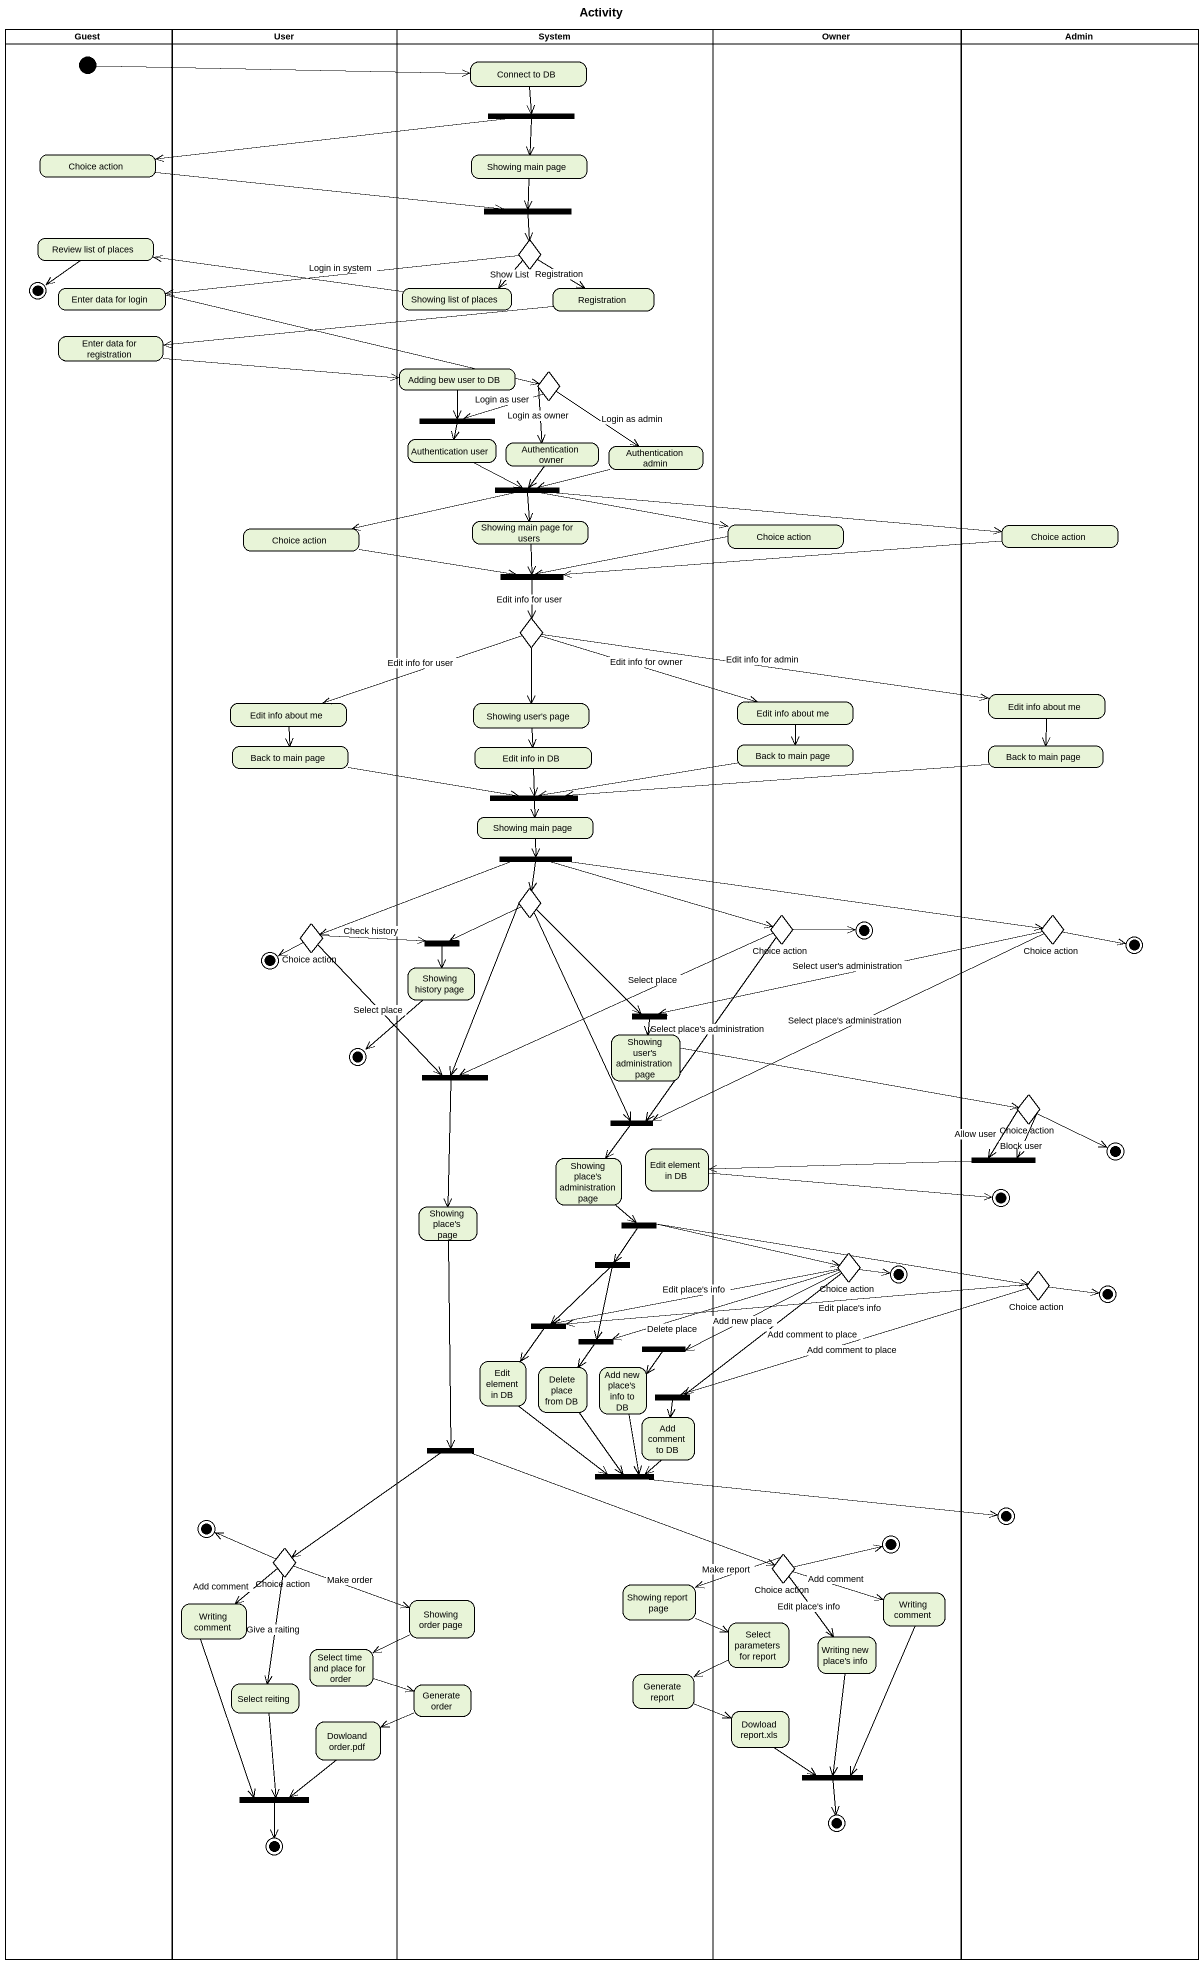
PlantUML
@startuml
title Activity
hide empty description
state Guest <<partition>> {
  state initial1 <<start>>
  state "Choice action" as Choice_action
  state "Review list of places" as Review_list_of_places
  state "Enter data for login" as Enter_data_for_login
  state "Enter data for registration" as Enter_data_for_registration
  Review_list_of_places --> [*]
}
state User <<partition>> {
  state "Choice action" as Choice_action_2
  state "Edit info about me" as Edit_info_about_me
  state "Back to main page" as Back_to_main_page
  state final2 <<end>>
  state "Choice action" as Choice_action_7 <<choice>>
  state final5 <<end>>
  state final10 <<end>>
  state "Choice action" as Choice_action_11 <<choice>>
  state "Writing comment" as Writing_comment
  state "Select time and place for order" as Select_time_and_place_for
  state "Select reiting" as Select_reiting
  state "Dowloand order.pdf" as Dowloand_order_pdf
  state fork21 <<join>>
  state final13 <<end>>
}
state System <<partition>> {
  state "Connect to DB" as Connect_to_DB
  state fork1 <<fork>>
  state "Showing main page" as Showing_main_page
  state fork2 <<join>>
  state choice1 <<choice>>
  state "Showing list of places" as Showing_list_of_places
  state Registration
  state "Adding bew user to DB" as Adding_bew_user_to_DB
  state choice2 <<choice>>
  state "Authentication user" as Authentication_user
  state fork3 <<join>>
  state "Authentication owner" as Authentication_owner
  state "Authentication admin" as Authentication_admin
  state fork4 <<fork>>
  state "Showing main page for users" as Showing_main_page_for_users
  state fork5 <<join>>
  state choice3 <<choice>>
  state "Showing user's page" as Showing_user_s_page
  state "Edit info in DB" as Edit_info_in_DB
  state fork6 <<join>>
  state "Showing main page" as Showing_main_page_2
  state fork7 <<fork>>
  state choice4 <<choice>>
  state fork8 <<join>>
  state "Showing history page" as Showing_history_page
  state "Showing user's administration page" as Showing_user_s
  state fork9 <<join>>
  state fork10 <<join>>
  state fork11 <<join>>
  state "Edit element in DB" as Edit_element_in_DB
  state "Showing place's administration page" as Showing_place_s
  state "Showing place's page" as Showing_place_s_page
  state fork13 <<fork>>
  state fork14 <<fork>>
  state fork15 <<join>>
  state fork16 <<join>>
  state fork17 <<fork>>
  state "Edit element in DB" as Edit_element_in_DB_2
  state "Delete place from DB" as Delete_place_from_DB
  state "Add new place's info to DB" as Add_new_place_s_info_to_DB
  state "Add comment to DB" as Add_comment_to_DB
  state fork18 <<join>>
  state fork19 <<fork>>
  state fork20 <<join>>
  state "Showing order page" as Showing_order_page
  state "Showing report page" as Showing_report_page
  state "Generate order" as Generate_order
  state "Generate report" as Generate_report
}
state Owner <<partition>> {
  state "Choice action" as Choice_action_3
  state "Edit info about me" as Edit_info_about_me_2
  state "Back to main page" as Back_to_main_page_2
  state "Choice action" as Choice_action_5 <<choice>>
  state final3 <<end>>
  state "Choice action" as Choice_action_9 <<choice>>
  state final8 <<end>>
  state final11 <<end>>
  state "Choice action" as Choice_action_12 <<choice>>
  state "Writing comment" as Writing_comment_2
  state "Select parameters for report" as Select_parameters_for_report
  state "Writing new place's info" as Writing_new_place_s_info
  state "Dowload report.xls" as Dowload_report_xls
  state fork22 <<join>>
  state final14 <<end>>
}
state Admin <<partition>> {
  state "Choice action" as Choice_action_4
  state "Edit info about me" as Edit_info_about_me_3
  state "Back to main page" as Back_to_main_page_3
  state "Choice action" as Choice_action_6 <<choice>>
  state final4 <<end>>
  state "Choice action" as Choice_action_8 <<choice>>
  state final6 <<end>>
  state fork12 <<join>>
  state final7 <<end>>
  state "Choice action" as Choice_action_10 <<choice>>
  state final9 <<end>>
  state final12 <<end>>
}
initial1 -right-> Connect_to_DB
Connect_to_DB --> fork1
fork1 -left-> Choice_action
fork1 --> Showing_main_page
Choice_action -right-> fork2
Showing_main_page --> fork2
fork2 --> choice1
choice1 -left-> Enter_data_for_login : Login in system
choice1 --> Showing_list_of_places : Show List
choice1 --> Registration : Registration
Enter_data_for_login -right-> choice2
Showing_list_of_places -left-> Review_list_of_places
Registration -left-> Enter_data_for_registration
Enter_data_for_registration -right-> Adding_bew_user_to_DB
Adding_bew_user_to_DB --> fork3
choice2 -left-> fork3 : Login as user
choice2 --> Authentication_owner : Login as owner
choice2 --> Authentication_admin : Login as admin
Authentication_user -right-> fork4
fork3 --> Authentication_user
Authentication_owner --> fork4
Authentication_admin -left-> fork4
fork4 -left-> Choice_action_2
fork4 --> Showing_main_page_for_users
fork4 -right-> Choice_action_3
fork4 -right-> Choice_action_4
Choice_action_2 -right-> fork5
Showing_main_page_for_users --> fork5
Choice_action_3 -left-> fork5
Choice_action_4 -left-> fork5
fork5 --> choice3 : Edit info for user
choice3 -left-> Edit_info_about_me : Edit info for user
choice3 --> Showing_user_s_page
choice3 -right-> Edit_info_about_me_2 : Edit info for owner
choice3 -right-> Edit_info_about_me_3 : Edit info for admin
Edit_info_about_me --> Back_to_main_page
Showing_user_s_page --> Edit_info_in_DB
Edit_info_about_me_2 --> Back_to_main_page_2
Edit_info_about_me_3 --> Back_to_main_page_3
Back_to_main_page -right-> fork6
Edit_info_in_DB --> fork6
Back_to_main_page_2 -left-> fork6
Back_to_main_page_3 -left-> fork6
fork6 --> Showing_main_page_2
Showing_main_page_2 --> fork7
fork7 --> choice4
fork7 -right-> Choice_action_5
fork7 -right-> Choice_action_6
fork7 -left-> Choice_action_7
choice4 -left-> fork8
choice4 --> fork9
choice4 --> fork10
choice4 --> fork11
Choice_action_5 -right-> final3
Choice_action_5 -left-> fork10 : Select place
Choice_action_5 --> fork11 : Select place's administration
Choice_action_6 -right-> final4
Choice_action_6 -left-> fork9 : Select user's administration
Choice_action_6 -left-> fork11 : Select place's administration
Choice_action_7 -left-> final2
Choice_action_7 -right-> fork8 : Check history
Choice_action_7 --> fork10 : Select place
fork8 --> Showing_history_page
Showing_history_page --> final5
Showing_user_s -right-> Choice_action_8
fork9 --> Showing_user_s
fork10 --> Showing_place_s_page
Choice_action_8 -right-> final6
Choice_action_8 --> fork12 : Allow user
Choice_action_8 --> fork12 : Block user
fork11 --> Showing_place_s
Edit_element_in_DB -right-> final7
Showing_place_s --> fork13
fork12 -left-> Edit_element_in_DB
Showing_place_s_page --> fork19
fork13 --> fork14
fork13 -right-> Choice_action_9
fork13 -right-> Choice_action_10
fork14 --> fork15
fork14 --> fork16
Choice_action_9 -right-> final8
Choice_action_9 -left-> fork15 : Edit place's info
Choice_action_9 -left-> fork16 : Delete place
Choice_action_9 -left-> fork17 : Add new place
Choice_action_9 --> fork18 : Add comment to place
Choice_action_10 -right-> final9
Choice_action_10 -left-> fork15 : Edit place's info
Choice_action_10 -left-> fork18 : Add comment to place
fork15 --> Edit_element_in_DB_2
fork16 --> Delete_place_from_DB
fork17 --> Add_new_place_s_info_to_DB
Edit_element_in_DB_2 --> fork20
Delete_place_from_DB --> fork20
Add_new_place_s_info_to_DB --> fork20
Add_comment_to_DB --> fork20
fork18 --> Add_comment_to_DB
fork19 --> Choice_action_11
fork19 -right-> Choice_action_12
fork20 -right-> final12
Choice_action_11 -left-> final10
Choice_action_11 --> Writing_comment : Add comment
Choice_action_11 -right-> Showing_order_page : Make order
Choice_action_11 --> Select_reiting : Give a raiting
Choice_action_12 -right-> final11
Choice_action_12 -left-> Showing_report_page : Make report
Choice_action_12 -right-> Writing_comment_2 : Add comment
Choice_action_12 --> Writing_new_place_s_info : Edit place's info
Writing_comment --> fork21
Showing_order_page -left-> Select_time_and_place_for
Showing_report_page -right-> Select_parameters_for_report
Writing_comment_2 --> fork22
Select_time_and_place_for -right-> Generate_order
Select_parameters_for_report -left-> Generate_report
Writing_new_place_s_info --> fork22
Select_reiting --> fork21
Generate_order -left-> Dowloand_order_pdf
Generate_report -right-> Dowload_report_xls
Dowloand_order_pdf --> fork21
Dowload_report_xls --> fork22
fork21 --> final13
fork22 --> final14
@enduml
